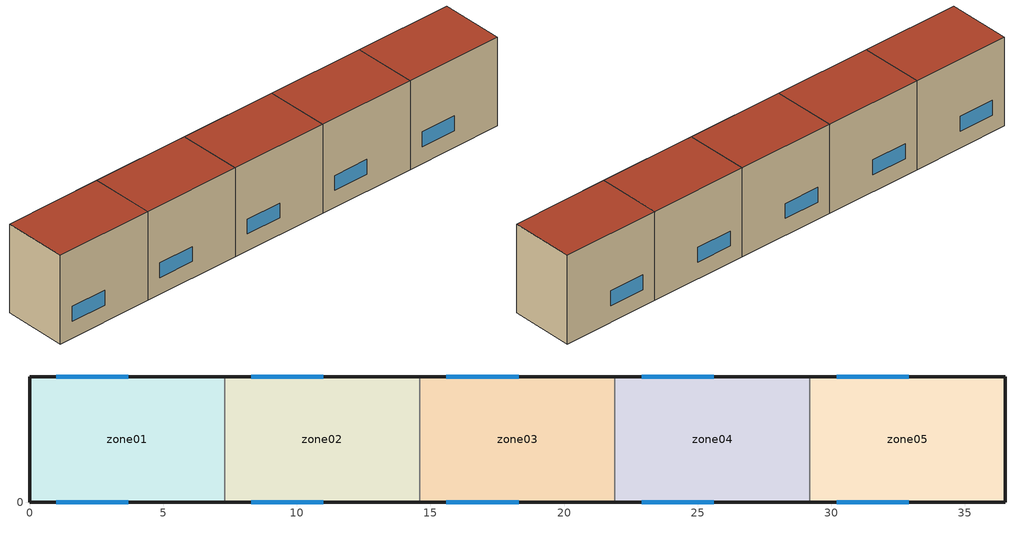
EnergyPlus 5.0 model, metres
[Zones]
zone01
 floor ground (GROUND_FLOOR): 0,0 0,4.7 7.3,4.7 7.3,0 z0
 wall outside (EXT_WALL): 7.3,4.7 0,4.7 0,0 7.3,0 z0:6.6
 wall to zone02 (ADJ_WALL): 7.3,0 7.3,4.7 z0:6.6
 window (EXT_WINDOW1): 1,0 3.7,0 / 3.7,4.7 1,4.7 z1.25:2.35
 roof outside (EXT_ROOF): 7.3,0 7.3,4.7 0,4.7 0,0 z6.6
zone02
 floor ground (GROUND_FLOOR): 7.3,0 7.3,4.7 14.6,4.7 14.6,0 z0
 wall outside (EXT_WALL): 14.6,4.7 7.3,4.7 / 7.3,0 14.6,0 z0:6.6
 wall to zone03 (ADJ_WALL): 14.6,0 14.6,4.7 z0:6.6
 wall to zone01 (ADJ_WALL): 7.3,4.7 7.3,0 z0:6.6
 window (EXT_WINDOW1): 8.3,0 11,0 / 11,4.7 8.3,4.7 z1.25:2.35
 roof outside (EXT_ROOF): 14.6,0 14.6,4.7 7.3,4.7 7.3,0 z6.6
zone03
 floor ground (GROUND_FLOOR): 14.6,0 14.6,4.7 21.9,4.7 21.9,0 z0
 wall outside (EXT_WALL): 21.9,4.7 14.6,4.7 / 14.6,0 21.9,0 z0:6.6
 wall to zone04 (ADJ_WALL): 21.9,0 21.9,4.7 z0:6.6
 wall to zone02 (ADJ_WALL): 14.6,4.7 14.6,0 z0:6.6
 window (EXT_WINDOW1): 15.6,0 18.3,0 / 18.3,4.7 15.6,4.7 z1.25:2.35
 roof outside (EXT_ROOF): 21.9,0 21.9,4.7 14.6,4.7 14.6,0 z6.6
zone04
 floor ground (GROUND_FLOOR): 21.9,0 21.9,4.7 29.2,4.7 29.2,0 z0
 wall outside (EXT_WALL): 29.2,4.7 21.9,4.7 / 21.9,0 29.2,0 z0:6.6
 wall to zone05 (ADJ_WALL): 29.2,0 29.2,4.7 z0:6.6
 wall to zone03 (ADJ_WALL): 21.9,4.7 21.9,0 z0:6.6
 window (EXT_WINDOW1): 22.9,0 25.6,0 / 25.6,4.7 22.9,4.7 z1.25:2.35
 roof outside (EXT_ROOF): 29.2,0 29.2,4.7 21.9,4.7 21.9,0 z6.6
zone05
 floor ground (GROUND_FLOOR): 29.2,0 29.2,4.7 36.5,4.7 36.5,0 z0
 wall outside (EXT_WALL): 29.2,0 36.5,0 36.5,4.7 29.2,4.7 z0:6.6
 wall to zone04 (ADJ_WALL): 29.2,4.7 29.2,0 z0:6.6
 window (EXT_WINDOW1): 30.2,0 32.9,0 / 32.9,4.7 30.2,4.7 z1.25:2.35
 roof outside (EXT_ROOF): 36.5,0 36.5,4.7 29.2,4.7 29.2,0 z6.6
[Building]
TRNSYS18: North Axis {deg}=0; Terrain=City; Loads Convergence Tolerance Value=0; Temperature Convergence Tolerance Value {deltaC}=0; Solar Distribution=FullInteriorAndExterior; Maximum Number of Warmup Days=0
[Site:Location]
not used: Latitude {deg}=0; Longitude {deg}=0; Time Zone {hr}=0; Elevation {m}=0
[Construction]
GROUND_FLOOR; EXT_WALL; EXT_ROOF; ADJ_WALL; EXT_WINDOW1: 
[WindowProperty:ShadingControl]
ESHADE=0; ISHADE=INPUT 1*MAX_ISHADE : SHADECNTRL=ISHADE_INTERNAL
[SurfaceProperty:OtherSideCoefficients]
BOUNDARY=IDENTICAL; BOUNDARY=INPUT 1*TBOUNDARY; BOUNDARY=INPUT 1*TBOUNDARY_2; BOUNDARY=INPUT 1*TBOUNDARY_3; BOUNDARY=INPUT 1*TGROUND; BOUNDARY=20; BOUNDARY=15
[Zone] Multiplier=1
zone01; zone02; zone03; zone04; zone05
